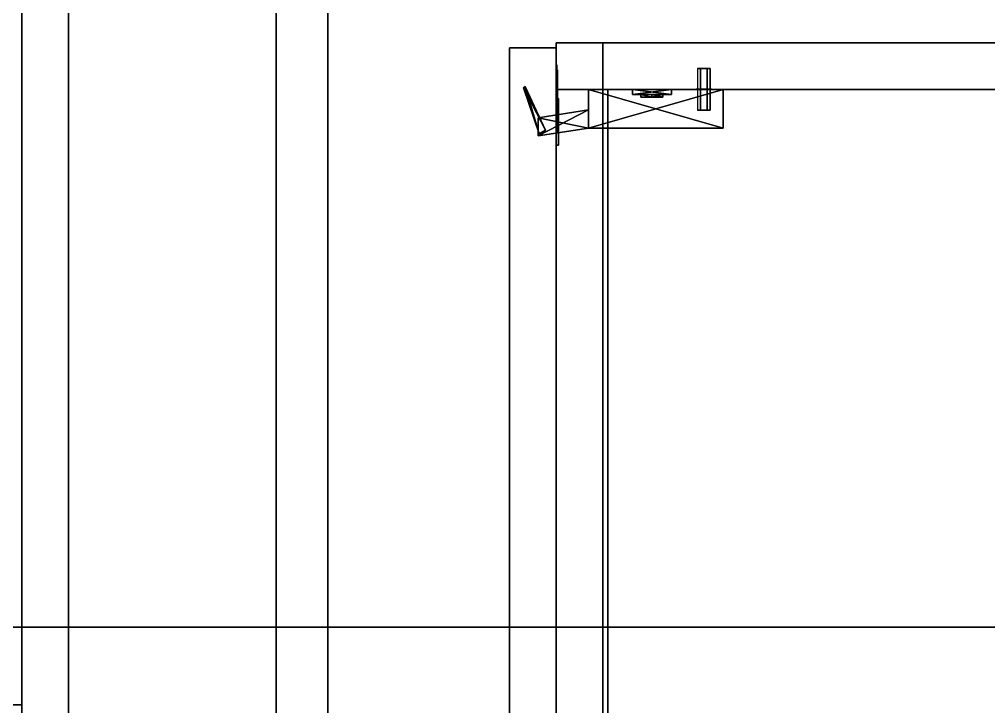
# Model space of a CAD drawing. Extents: x 0 to 4068, y -150 to 4325.
# Drawn here: x 1596 to 1969.8, y 3541.3 to 3806.5 of the extents above; entities that cross this region are included whole.
import ezdxf

# ---------------------------------------------------------------- set-up
doc = ezdxf.new("R2010")
doc.units = 0
for name, color, linetype in [('LAYER0', 7, 'CONTINUOUS'), ('LAYER630', 7, 'CONTINUOUS'), ('LAYER631', 253, 'CONTINUOUS'), ('LAYER643', 7, 'CONTINUOUS'), ('LAYER651', 7, 'CONTINUOUS'), ('LAYER710', 7, 'CONTINUOUS'), ('LAYER711', 253, 'CONTINUOUS'), ('LAYER713', 253, 'CONTINUOUS'), ('LAYER723', 7, 'CONTINUOUS'), ('LAYER724', 254, 'CONTINUOUS'), ('LAYER728', 28, 'CONTINUOUS'), ('LAYER729', 253, 'CONTINUOUS'), ('LAYER730', 28, 'CONTINUOUS'), ('LAYER731', 253, 'CONTINUOUS'), ('LAYER732', 253, 'CONTINUOUS'), ('LAYER738', 253, 'CONTINUOUS'), ('LAYER785', 253, 'CONTINUOUS'), ('LAYER805', 7, 'CONTINUOUS'), ('LAYER821', 19, 'CONTINUOUS'), ('LAYER822', 19, 'CONTINUOUS')]:
    doc.layers.add(name, color=color, linetype=linetype)

msp = doc.modelspace()

# ---------------------------------------------------------------- linework, layer by layer
at = {"layer": 'LAYER0', "invisible_edges": 1}
for points in [[(4068, 4325, -5), (0, -150, -5), (0, 4325, -5), (4068, 4325, -5)], [(0, -150, -5), (4068, 4325, -5), (4068, -150, -5), (0, -150, -5)], [(4068, -150), (0, 4325), (0, -150), (4068, -150)], [(0, 4325), (4068, -150), (4068, 4325), (0, 4325)]]:
    msp.add_3dface(points, dxfattribs=at)
at = {"layer": 'LAYER630', "invisible_edges": 1}
for points in [[(2133, 3030.5, 149), (1615, 4107, 149), (2133, 4107, 149), (2133, 3030.5, 149)], [(1615, 4107, 149), (2133, 3030.5, 149), (1615, 3030.5, 149), (1615, 4107, 149)], [(1615, 3030.5, 167), (1615, 4107, 149), (1615, 3030.5, 149), (1615, 3030.5, 167)], [(1615, 4107, 149), (1615, 3030.5, 167), (1615, 4107, 167), (1615, 4107, 149)], [(1615, 3030.5, 167), (2133, 4107, 167), (1615, 4107, 167), (1615, 3030.5, 167)], [(2133, 4107, 167), (1615, 3030.5, 167), (2133, 3030.5, 167), (2133, 4107, 167)]]:
    msp.add_3dface(points, dxfattribs=at)
at = {"layer": 'LAYER631', "invisible_edges": 1}
for points in [[(1597, 4125, 148), (1615, 3455, 148), (1597, 3455, 148), (1597, 4125, 148)], [(1615, 3455, 148), (1597, 4125, 148), (1615, 4125, 148), (1615, 3455, 148)], [(1615, 4125, 868), (1597, 3455, 868), (1615, 3455, 868), (1615, 4125, 868)], [(1597, 3455, 868), (1615, 4125, 868), (1597, 4125, 868), (1597, 3455, 868)], [(1597, 3455, 868), (1597, 4125, 148), (1597, 3455, 148), (1597, 3455, 868)], [(1597, 4125, 148), (1597, 3455, 868), (1597, 4125, 868), (1597, 4125, 148)], [(1615, 4125, 868), (1615, 3455, 148), (1615, 4125, 148), (1615, 4125, 868)], [(1615, 3455, 148), (1615, 4125, 868), (1615, 3455, 868), (1615, 3455, 148)]]:
    msp.add_3dface(points, dxfattribs=at)
at = {"layer": 'LAYER643', "invisible_edges": 1}
for points in [[(1695, 3030.5, 849.5), (1615, 4107, 849.5), (1695, 4107, 849.5), (1695, 3030.5, 849.5)], [(1615, 4107, 849.5), (1695, 3030.5, 849.5), (1615, 3030.5, 849.5), (1615, 4107, 849.5)], [(1615, 3030.5, 867.5), (1615, 4107, 849.5), (1615, 3030.5, 849.5), (1615, 3030.5, 867.5)], [(1615, 4107, 849.5), (1615, 3030.5, 867.5), (1615, 4107, 867.5), (1615, 4107, 849.5)], [(1615, 3030.5, 867.5), (1695, 4107, 867.5), (1615, 4107, 867.5), (1615, 3030.5, 867.5)], [(1695, 4107, 867.5), (1615, 3030.5, 867.5), (1695, 3030.5, 867.5), (1695, 4107, 867.5)], [(1695, 4107, 867.5), (1695, 3030.5, 849.5), (1695, 4107, 849.5), (1695, 4107, 867.5)], [(1695, 3030.5, 849.5), (1695, 4107, 867.5), (1695, 3030.5, 867.5), (1695, 3030.5, 849.5)]]:
    msp.add_3dface(points, dxfattribs=at)
at = {"layer": 'LAYER651', "invisible_edges": 1}
for points in [[(2108.4, 3030.5, 499), (1715, 4107, 499), (2108.4, 4107, 499), (2108.4, 3030.5, 499)], [(1715, 4107, 499), (2108.4, 3030.5, 499), (1715, 3030.5, 499), (1715, 4107, 499)], [(1715, 3030.5, 517), (1715, 4107, 499), (1715, 3030.5, 499), (1715, 3030.5, 517)], [(1715, 4107, 499), (1715, 3030.5, 517), (1715, 4107, 517), (1715, 4107, 499)], [(1715, 3030.5, 517), (2108.4, 4107, 517), (1715, 4107, 517), (1715, 3030.5, 517)], [(2108.4, 4107, 517), (1715, 3030.5, 517), (2108.4, 3030.5, 517), (2108.4, 4107, 517)]]:
    msp.add_3dface(points, dxfattribs=at)
at = {"layer": 'LAYER710', "invisible_edges": 1}
for points in [[(2153, 3779.5, 2359), (1803, 3065.5, 2359), (2153, 3065.5, 2359), (2153, 3779.5, 2359)], [(1803, 3065.5, 2359), (2153, 3779.5, 2359), (1803, 3779.5, 2359), (1803, 3065.5, 2359)], [(2153, 3779.5, 2359), (1803, 3779.5, 2341), (1803, 3779.5, 2359), (2153, 3779.5, 2359)], [(1803, 3779.5, 2341), (2153, 3779.5, 2359), (2153, 3779.5, 2341), (1803, 3779.5, 2341)], [(1803, 3779.5, 2341), (1803, 3065.5, 2359), (1803, 3779.5, 2359), (1803, 3779.5, 2341)], [(1803, 3065.5, 2359), (1803, 3779.5, 2341), (1803, 3065.5, 2341), (1803, 3065.5, 2359)], [(1803, 3779.5, 2341), (2153, 3065.5, 2341), (1803, 3065.5, 2341), (1803, 3779.5, 2341)], [(2153, 3065.5, 2341), (1803, 3779.5, 2341), (2153, 3779.5, 2341), (2153, 3065.5, 2341)]]:
    msp.add_3dface(points, dxfattribs=at)
at = {"layer": 'LAYER711', "invisible_edges": 1}
for points in [[(2153, 3065.5, 1701), (1803, 3779.5, 1701), (2153, 3779.5, 1701), (2153, 3065.5, 1701)], [(1803, 3779.5, 1701), (2153, 3065.5, 1701), (1803, 3065.5, 1701), (1803, 3779.5, 1701)], [(2153, 3779.5, 1719), (1803, 3779.5, 1701), (1803, 3779.5, 1719), (2153, 3779.5, 1719)], [(1803, 3779.5, 1701), (2153, 3779.5, 1719), (2153, 3779.5, 1701), (1803, 3779.5, 1701)], [(1803, 3065.5, 1719), (1803, 3779.5, 1701), (1803, 3065.5, 1701), (1803, 3065.5, 1719)], [(1803, 3779.5, 1701), (1803, 3065.5, 1719), (1803, 3779.5, 1719), (1803, 3779.5, 1701)], [(1803, 3065.5, 1719), (2153, 3779.5, 1719), (1803, 3779.5, 1719), (1803, 3065.5, 1719)], [(2153, 3779.5, 1719), (1803, 3065.5, 1719), (2153, 3065.5, 1719), (2153, 3779.5, 1719)]]:
    msp.add_3dface(points, dxfattribs=at)
at = {"layer": 'LAYER713', "invisible_edges": 1}
for points in [[(2153, 3797.5, 1700), (1803, 3779.5, 1700), (1803, 3797.5, 1700), (2153, 3797.5, 1700)], [(1803, 3779.5, 1700), (2153, 3797.5, 1700), (2153, 3779.5, 1700), (1803, 3779.5, 1700)], [(1803, 3797.5, 2360), (1803, 3779.5, 1700), (1803, 3779.5, 2360), (1803, 3797.5, 2360)], [(1803, 3779.5, 1700), (1803, 3797.5, 2360), (1803, 3797.5, 1700), (1803, 3779.5, 1700)], [(2153, 3779.5, 2360), (1803, 3797.5, 2360), (1803, 3779.5, 2360), (2153, 3779.5, 2360)], [(1803, 3797.5, 2360), (2153, 3779.5, 2360), (2153, 3797.5, 2360), (1803, 3797.5, 2360)], [(1803, 3797.5, 2360), (2153, 3797.5, 1700), (1803, 3797.5, 1700), (1803, 3797.5, 2360)], [(2153, 3797.5, 1700), (1803, 3797.5, 2360), (2153, 3797.5, 2360), (2153, 3797.5, 1700)], [(2153, 3779.5, 2360), (1803, 3779.5, 1700), (2153, 3779.5, 1700), (2153, 3779.5, 2360)], [(1803, 3779.5, 1700), (2153, 3779.5, 2360), (1803, 3779.5, 2360), (1803, 3779.5, 1700)]]:
    msp.add_3dface(points, dxfattribs=at)
at = {"layer": 'LAYER723', "invisible_edges": 1}
for points in [[(2128.4, 3065.5, 2021), (1823, 3779.5, 2021), (2128.4, 3779.5, 2021), (2128.4, 3065.5, 2021)], [(1823, 3779.5, 2021), (2128.4, 3065.5, 2021), (1823, 3065.5, 2021), (1823, 3779.5, 2021)], [(2128.4, 3779.5, 2039), (1823, 3779.5, 2021), (1823, 3779.5, 2039), (2128.4, 3779.5, 2039)], [(1823, 3779.5, 2021), (2128.4, 3779.5, 2039), (2128.4, 3779.5, 2021), (1823, 3779.5, 2021)], [(1823, 3065.5, 2039), (1823, 3779.5, 2021), (1823, 3065.5, 2021), (1823, 3065.5, 2039)], [(1823, 3779.5, 2021), (1823, 3065.5, 2039), (1823, 3779.5, 2039), (1823, 3779.5, 2021)], [(1823, 3065.5, 2039), (2128.4, 3779.5, 2039), (1823, 3779.5, 2039), (1823, 3065.5, 2039)], [(2128.4, 3779.5, 2039), (1823, 3065.5, 2039), (2128.4, 3065.5, 2039), (2128.4, 3779.5, 2039)]]:
    msp.add_3dface(points, dxfattribs=at)
at = {"layer": 'LAYER724'}
for points in [[(1857.5, 3787.5, 2018.5), (1862.5, 3787.5, 2018.5), (1861.25, 3787.5, 2020.665), (1858.75, 3787.5, 2020.665)], [(1857.5, 3787.5, 2018.5), (1858.75, 3787.5, 2016.335), (1861.25, 3787.5, 2016.335), (1862.5, 3787.5, 2018.5)], [(1863, 3779.55, 2018.5), (1857, 3779.55, 2018.5), (1858.5, 3779.55, 2021.098), (1861.5, 3779.55, 2021.098)], [(1863, 3779.55, 2018.5), (1857, 3779.55, 2018.5), (1858.5, 3779.55, 2015.902), (1861.5, 3779.55, 2015.902)], [(1863, 3779.45, 2018.5), (1857, 3779.45, 2018.5), (1858.5, 3779.45, 2021.098), (1861.5, 3779.45, 2021.098)], [(1863, 3779.45, 2018.5), (1857, 3779.45, 2018.5), (1858.5, 3779.45, 2015.902), (1861.5, 3779.45, 2015.902)], [(1857.5, 3771.5, 2018.5), (1862.5, 3771.5, 2018.5), (1861.25, 3771.5, 2020.665), (1858.75, 3771.5, 2020.665)], [(1857.5, 3771.5, 2018.5), (1858.75, 3771.5, 2016.335), (1861.25, 3771.5, 2016.335), (1862.5, 3771.5, 2018.5)]]:
    msp.add_3dface(points, dxfattribs=at)
at = {"layer": 'LAYER728'}
for points, invisible_edges in [([(1803.25, 3788.01, 1798.025), (1803.25, 3789, 1803), (1803.25, 3787, 1803), (1803.25, 3787, 1797.5)], 10), ([(1803.25, 3789, 1803), (1803.25, 3788.01, 1807.975), (1803.25, 3787, 1808.5), (1803.25, 3787, 1803)], 10), ([(1803.25, 3785.192, 1793.808), (1803.25, 3788.01, 1798.025), (1803.25, 3787, 1797.5), (1803.25, 3783.5, 1797.5)], 10), ([(1803.25, 3788.01, 1807.975), (1803.25, 3785.192, 1812.192), (1803.25, 3783.5, 1808.5), (1803.25, 3787, 1808.5)], 10), ([(1803.5, 3787, 1808.5), (1803.5, 3787, 1797.5), (1803.5, 3780, 1797.5), (1803.5, 3780.209, 1808.317)], 4), ([(1803.25, 3780.975, 1790.99), (1803.25, 3785.192, 1793.808), (1803.25, 3783.5, 1797.5), (1803.25, 3780, 1797.5)], 10), ([(1803.25, 3785.192, 1812.192), (1803.25, 3780.975, 1815.01), (1803.25, 3780, 1808.5), (1803.25, 3783.5, 1808.5)], 10), ([(1803.25, 3776, 1790), (1803.25, 3780.975, 1790.99), (1803.25, 3780, 1797.5), (1803.25, 3776, 1794)], 2), ([(1803.25, 3780.975, 1815.01), (1803.25, 3776, 1816), (1803.25, 3776, 1812), (1803.25, 3780, 1808.5)], 8), ([(1803.5, 3780.209, 1808.317), (1803.5, 3780, 1797.5), (1803.5, 3776, 1794), (1803.5, 3776, 1812)], 5), ([(1803.5, 3776, 1812), (1803.5, 3776, 1794), (1803.5, 3763, 1794), (1803.5, 3763, 1812)], 1), ([(1804, 3758, 1782), (1804, 3763, 1794), (1804, 3776, 1794), (1804, 3776, 1782)], 1), ([(1804, 3758, 1824), (1804, 3763, 1812), (1804, 3776, 1812), (1804, 3776, 1824)], 1), ([(1804, 3758, 1824), (1804, 3758, 1782), (1804, 3763, 1794), (1804, 3763, 1812)], 10)]:
    msp.add_3dface(points, dxfattribs=dict(at, invisible_edges=invisible_edges))
for points in [[(1803, 3776, 1794), (1803, 3776, 1782), (1803, 3776, 1794)], [(1803, 3776, 1812), (1803, 3776, 1824), (1803, 3776, 1812)], [(1804, 3763, 1794), (1803, 3763, 1794), (1803, 3776, 1794), (1804, 3776, 1794)], [(1804, 3776, 1794), (1803, 3776, 1794), (1803, 3776, 1782), (1804, 3776, 1782)], [(1804, 3776, 1782), (1803, 3776, 1782), (1803, 3758, 1782), (1804, 3758, 1782)], [(1804, 3763, 1812), (1803, 3763, 1812), (1803, 3776, 1812), (1804, 3776, 1812)], [(1804, 3776, 1812), (1803, 3776, 1812), (1803, 3776, 1824), (1804, 3776, 1824)], [(1804, 3776, 1824), (1803, 3776, 1824), (1803, 3758, 1824), (1804, 3758, 1824)], [(1803, 3758, 1782), (1803, 3776, 1782), (1803, 3776, 1824), (1803, 3758, 1824)], [(1804, 3758, 1782), (1804, 3776, 1782), (1804, 3776, 1782), (1804, 3758, 1782)], [(1804, 3758, 1824), (1804, 3776, 1824), (1804, 3776, 1824), (1804, 3758, 1824)], [(1803, 3763, 1794), (1803, 3763, 1812), (1803, 3763, 1794)], [(1804, 3763, 1794), (1803, 3763, 1794), (1803, 3763, 1812), (1804, 3763, 1812)], [(1804, 3758, 1824), (1803, 3758, 1824), (1804, 3758, 1824)], [(1803, 3758, 1782), (1803, 3758, 1824), (1804, 3758, 1824), (1804, 3758, 1782)]]:
    msp.add_3dface(points, dxfattribs=at)
at = {"layer": 'LAYER729'}
for points in [[(1798.925, 3763.808, 1797.348), (1790.5, 3780.091, 1797.348), (1791.077, 3780.582, 1797.348), (1798.925, 3763.808, 1797.348)], [(1790.5, 3780.091, 1808.652), (1796.544, 3762.318, 1808.652), (1791.077, 3780.582, 1808.652), (1790.5, 3780.091, 1808.652)], [(1796.544, 3762.318, 1797.348), (1790.5, 3780.091, 1797.348), (1798.925, 3763.808, 1797.348), (1796.544, 3762.318, 1797.348)], [(1796.544, 3762.318, 1797.348), (1790.5, 3780.091, 1808.652), (1790.5, 3780.091, 1797.348), (1796.544, 3762.318, 1797.348)], [(1796.544, 3762.318, 1808.652), (1790.5, 3780.091, 1808.652), (1796.544, 3762.318, 1797.348), (1796.544, 3762.318, 1808.652)], [(1791.077, 3780.582, 1808.652), (1796.544, 3762.318, 1808.652), (1798.925, 3763.808, 1808.652), (1791.077, 3780.582, 1808.652)], [(1867.5, 3779.5, 1796.217), (1815.5, 3764.579, 1796.217), (1815.5, 3779.5, 1796.217), (1867.5, 3779.5, 1796.217)], [(1867.5, 3764.579, 1796.217), (1815.5, 3764.579, 1796.217), (1867.5, 3779.5, 1796.217), (1867.5, 3764.579, 1796.217)], [(1815.5, 3779.5, 1809.783), (1867.5, 3764.579, 1809.783), (1867.5, 3779.5, 1809.783), (1815.5, 3779.5, 1809.783)], [(1815.5, 3764.579, 1809.783), (1867.5, 3764.579, 1809.783), (1815.5, 3779.5, 1809.783), (1815.5, 3764.579, 1809.783)], [(1847.5, 3779.5, 1829), (1832.5, 3779.5, 1829), (1832.5, 3777.51, 1829), (1847.5, 3779.5, 1829)], [(1847.5, 3777.51, 1829), (1847.5, 3779.5, 1829), (1832.5, 3777.51, 1829), (1847.5, 3777.51, 1829)], [(1832.5, 3779.5, 1777), (1847.5, 3779.5, 1777), (1847.5, 3777.51, 1777), (1832.5, 3779.5, 1777)], [(1832.5, 3777.51, 1777), (1832.5, 3779.5, 1777), (1847.5, 3777.51, 1777), (1832.5, 3777.51, 1777)], [(1832.5, 3777.51, 1829), (1832.5, 3779.5, 1829), (1832.5, 3779.5, 1777), (1832.5, 3777.51, 1829)], [(1832.5, 3777.51, 1777), (1832.5, 3777.51, 1829), (1832.5, 3779.5, 1777), (1832.5, 3777.51, 1777)], [(1847.5, 3777.51, 1829), (1832.5, 3777.51, 1829), (1832.5, 3777.51, 1777), (1847.5, 3777.51, 1829)], [(1847.5, 3777.51, 1777), (1847.5, 3777.51, 1829), (1832.5, 3777.51, 1777), (1847.5, 3777.51, 1777)], [(1835.757, 3777.51, 1821.087), (1840, 3776.516, 1816.291), (1835.757, 3776.516, 1821.087), (1835.757, 3777.51, 1821.087)], [(1840, 3777.51, 1816.291), (1840, 3776.516, 1816.291), (1835.757, 3777.51, 1821.087), (1840, 3777.51, 1816.291)], [(1835.757, 3777.51, 1821.087), (1840, 3777.51, 1816.291), (1840, 3777.51, 1825.883), (1835.757, 3777.51, 1821.087)], [(1835.757, 3777.51, 1821.087), (1840, 3776.516, 1825.883), (1840, 3777.51, 1825.883), (1835.757, 3777.51, 1821.087)], [(1835.757, 3776.516, 1821.087), (1840, 3776.516, 1825.883), (1835.757, 3777.51, 1821.087), (1835.757, 3776.516, 1821.087)], [(1835.757, 3777.51, 1784.913), (1840, 3776.516, 1780.117), (1835.757, 3776.516, 1784.913), (1835.757, 3777.51, 1784.913)], [(1840, 3777.51, 1780.117), (1840, 3776.516, 1780.117), (1835.757, 3777.51, 1784.913), (1840, 3777.51, 1780.117)], [(1835.757, 3777.51, 1784.913), (1840, 3777.51, 1780.117), (1840, 3777.51, 1789.709), (1835.757, 3777.51, 1784.913)], [(1835.757, 3777.51, 1784.913), (1840, 3776.516, 1789.709), (1840, 3777.51, 1789.709), (1835.757, 3777.51, 1784.913)], [(1835.757, 3776.516, 1784.913), (1840, 3776.516, 1789.709), (1835.757, 3777.51, 1784.913), (1835.757, 3776.516, 1784.913)], [(1835.757, 3776.516, 1821.087), (1844.243, 3776.516, 1821.087), (1840, 3776.516, 1825.883), (1835.757, 3776.516, 1821.087)], [(1840, 3776.516, 1816.291), (1844.243, 3776.516, 1821.087), (1835.757, 3776.516, 1821.087), (1840, 3776.516, 1816.291)], [(1835.757, 3776.516, 1784.913), (1844.243, 3776.516, 1784.913), (1840, 3776.516, 1789.709), (1835.757, 3776.516, 1784.913)], [(1840, 3776.516, 1780.117), (1844.243, 3776.516, 1784.913), (1835.757, 3776.516, 1784.913), (1840, 3776.516, 1780.117)], [(1840, 3777.51, 1816.291), (1844.243, 3776.516, 1821.087), (1840, 3776.516, 1816.291), (1840, 3777.51, 1816.291)], [(1844.243, 3777.51, 1821.087), (1844.243, 3776.516, 1821.087), (1840, 3777.51, 1816.291), (1844.243, 3777.51, 1821.087)], [(1844.243, 3777.51, 1821.087), (1840, 3776.516, 1825.883), (1844.243, 3776.516, 1821.087), (1844.243, 3777.51, 1821.087)], [(1840, 3777.51, 1825.883), (1840, 3776.516, 1825.883), (1844.243, 3777.51, 1821.087), (1840, 3777.51, 1825.883)], [(1840, 3777.51, 1816.291), (1844.243, 3777.51, 1821.087), (1840, 3777.51, 1825.883), (1840, 3777.51, 1816.291)], [(1840, 3777.51, 1780.117), (1844.243, 3776.516, 1784.913), (1840, 3776.516, 1780.117), (1840, 3777.51, 1780.117)], [(1844.243, 3777.51, 1784.913), (1844.243, 3776.516, 1784.913), (1840, 3777.51, 1780.117), (1844.243, 3777.51, 1784.913)], [(1844.243, 3777.51, 1784.913), (1840, 3776.516, 1789.709), (1844.243, 3776.516, 1784.913), (1844.243, 3777.51, 1784.913)], [(1840, 3777.51, 1789.709), (1840, 3776.516, 1789.709), (1844.243, 3777.51, 1784.913), (1840, 3777.51, 1789.709)], [(1840, 3777.51, 1780.117), (1844.243, 3777.51, 1784.913), (1840, 3777.51, 1789.709), (1840, 3777.51, 1780.117)], [(1847.5, 3779.5, 1777), (1847.5, 3779.5, 1829), (1847.5, 3777.51, 1829), (1847.5, 3779.5, 1777)], [(1847.5, 3777.51, 1777), (1847.5, 3779.5, 1777), (1847.5, 3777.51, 1829), (1847.5, 3777.51, 1777)], [(1867.5, 3779.5, 1809.783), (1867.5, 3764.579, 1796.217), (1867.5, 3779.5, 1796.217), (1867.5, 3779.5, 1809.783)], [(1867.5, 3764.579, 1809.783), (1867.5, 3764.579, 1796.217), (1867.5, 3779.5, 1809.783), (1867.5, 3764.579, 1809.783)], [(1815.5, 3771.542, 1796.217), (1796.135, 3761.594, 1796.217), (1796.135, 3768.558, 1796.217), (1815.5, 3771.542, 1796.217)], [(1815.5, 3764.579, 1796.217), (1796.135, 3761.594, 1796.217), (1815.5, 3771.542, 1796.217), (1815.5, 3764.579, 1796.217)], [(1796.135, 3768.558, 1809.783), (1815.5, 3764.579, 1809.783), (1815.5, 3771.542, 1809.783), (1796.135, 3768.558, 1809.783)], [(1796.135, 3761.594, 1809.783), (1815.5, 3764.579, 1809.783), (1796.135, 3768.558, 1809.783), (1796.135, 3761.594, 1809.783)], [(1815.5, 3764.579, 1796.217), (1796.135, 3761.594, 1809.783), (1796.135, 3761.594, 1796.217), (1815.5, 3764.579, 1796.217)], [(1815.5, 3764.579, 1809.783), (1796.135, 3761.594, 1809.783), (1815.5, 3764.579, 1796.217), (1815.5, 3764.579, 1809.783)], [(1867.5, 3764.579, 1796.217), (1815.5, 3764.579, 1809.783), (1815.5, 3764.579, 1796.217), (1867.5, 3764.579, 1796.217)], [(1867.5, 3764.579, 1809.783), (1815.5, 3764.579, 1809.783), (1867.5, 3764.579, 1796.217), (1867.5, 3764.579, 1809.783)]]:
    msp.add_3dface(points, dxfattribs=at)
at = {"layer": 'LAYER730'}
for points, invisible_edges in [([(1803.25, 3788.01, 2252.025), (1803.25, 3789, 2257), (1803.25, 3787, 2257), (1803.25, 3787, 2251.5)], 10), ([(1803.25, 3789, 2257), (1803.25, 3788.01, 2261.975), (1803.25, 3787, 2262.5), (1803.25, 3787, 2257)], 10), ([(1803.25, 3785.192, 2247.808), (1803.25, 3788.01, 2252.025), (1803.25, 3787, 2251.5), (1803.25, 3783.5, 2251.5)], 10), ([(1803.25, 3788.01, 2261.975), (1803.25, 3785.192, 2266.192), (1803.25, 3783.5, 2262.5), (1803.25, 3787, 2262.5)], 10), ([(1803.5, 3787, 2262.5), (1803.5, 3787, 2251.5), (1803.5, 3780, 2251.5), (1803.5, 3780.209, 2262.317)], 4), ([(1803.25, 3780.975, 2244.99), (1803.25, 3785.192, 2247.808), (1803.25, 3783.5, 2251.5), (1803.25, 3780, 2251.5)], 10), ([(1803.25, 3785.192, 2266.192), (1803.25, 3780.975, 2269.01), (1803.25, 3780, 2262.5), (1803.25, 3783.5, 2262.5)], 10), ([(1803.25, 3776, 2244), (1803.25, 3780.975, 2244.99), (1803.25, 3780, 2251.5), (1803.25, 3776, 2248)], 2), ([(1803.25, 3780.975, 2269.01), (1803.25, 3776, 2270), (1803.25, 3776, 2266), (1803.25, 3780, 2262.5)], 8), ([(1803.5, 3780.209, 2262.317), (1803.5, 3780, 2251.5), (1803.5, 3776, 2248), (1803.5, 3776, 2266)], 5), ([(1803.5, 3776, 2266), (1803.5, 3776, 2248), (1803.5, 3763, 2248), (1803.5, 3763, 2266)], 1), ([(1804, 3758, 2236), (1804, 3763, 2248), (1804, 3776, 2248), (1804, 3776, 2236)], 1), ([(1804, 3758, 2278), (1804, 3763, 2266), (1804, 3776, 2266), (1804, 3776, 2278)], 1), ([(1804, 3758, 2278), (1804, 3758, 2236), (1804, 3763, 2248), (1804, 3763, 2266)], 10)]:
    msp.add_3dface(points, dxfattribs=dict(at, invisible_edges=invisible_edges))
for points in [[(1803, 3776, 2248), (1803, 3776, 2236), (1803, 3776, 2248)], [(1803, 3776, 2266), (1803, 3776, 2278), (1803, 3776, 2266)], [(1804, 3763, 2248), (1803, 3763, 2248), (1803, 3776, 2248), (1804, 3776, 2248)], [(1804, 3776, 2248), (1803, 3776, 2248), (1803, 3776, 2236), (1804, 3776, 2236)], [(1804, 3776, 2236), (1803, 3776, 2236), (1803, 3758, 2236), (1804, 3758, 2236)], [(1804, 3763, 2266), (1803, 3763, 2266), (1803, 3776, 2266), (1804, 3776, 2266)], [(1804, 3776, 2266), (1803, 3776, 2266), (1803, 3776, 2278), (1804, 3776, 2278)], [(1804, 3776, 2278), (1803, 3776, 2278), (1803, 3758, 2278), (1804, 3758, 2278)], [(1803, 3758, 2236), (1803, 3776, 2236), (1803, 3776, 2278), (1803, 3758, 2278)], [(1804, 3758, 2236), (1804, 3776, 2236), (1804, 3776, 2236), (1804, 3758, 2236)], [(1804, 3758, 2278), (1804, 3776, 2278), (1804, 3776, 2278), (1804, 3758, 2278)], [(1803, 3763, 2248), (1803, 3763, 2266), (1803, 3763, 2248)], [(1804, 3763, 2248), (1803, 3763, 2248), (1803, 3763, 2266), (1804, 3763, 2266)], [(1804, 3758, 2278), (1803, 3758, 2278), (1804, 3758, 2278)], [(1803, 3758, 2236), (1803, 3758, 2278), (1804, 3758, 2278), (1804, 3758, 2236)]]:
    msp.add_3dface(points, dxfattribs=at)
at = {"layer": 'LAYER731'}
for points in [[(1798.925, 3763.808, 2251.348), (1790.5, 3780.091, 2251.348), (1791.077, 3780.582, 2251.348), (1798.925, 3763.808, 2251.348)], [(1790.5, 3780.091, 2262.652), (1796.544, 3762.318, 2262.652), (1791.077, 3780.582, 2262.652), (1790.5, 3780.091, 2262.652)], [(1796.544, 3762.318, 2251.348), (1790.5, 3780.091, 2251.348), (1798.925, 3763.808, 2251.348), (1796.544, 3762.318, 2251.348)], [(1796.544, 3762.318, 2251.348), (1790.5, 3780.091, 2262.652), (1790.5, 3780.091, 2251.348), (1796.544, 3762.318, 2251.348)], [(1796.544, 3762.318, 2262.652), (1790.5, 3780.091, 2262.652), (1796.544, 3762.318, 2251.348), (1796.544, 3762.318, 2262.652)], [(1791.077, 3780.582, 2262.652), (1796.544, 3762.318, 2262.652), (1798.925, 3763.808, 2262.652), (1791.077, 3780.582, 2262.652)], [(1867.5, 3779.5, 2250.217), (1815.5, 3764.579, 2250.217), (1815.5, 3779.5, 2250.217), (1867.5, 3779.5, 2250.217)], [(1867.5, 3764.579, 2250.217), (1815.5, 3764.579, 2250.217), (1867.5, 3779.5, 2250.217), (1867.5, 3764.579, 2250.217)], [(1815.5, 3779.5, 2263.783), (1867.5, 3764.579, 2263.783), (1867.5, 3779.5, 2263.783), (1815.5, 3779.5, 2263.783)], [(1815.5, 3764.579, 2263.783), (1867.5, 3764.579, 2263.783), (1815.5, 3779.5, 2263.783), (1815.5, 3764.579, 2263.783)], [(1847.5, 3779.5, 2283), (1832.5, 3779.5, 2283), (1832.5, 3777.51, 2283), (1847.5, 3779.5, 2283)], [(1847.5, 3777.51, 2283), (1847.5, 3779.5, 2283), (1832.5, 3777.51, 2283), (1847.5, 3777.51, 2283)], [(1832.5, 3779.5, 2231), (1847.5, 3779.5, 2231), (1847.5, 3777.51, 2231), (1832.5, 3779.5, 2231)], [(1832.5, 3777.51, 2231), (1832.5, 3779.5, 2231), (1847.5, 3777.51, 2231), (1832.5, 3777.51, 2231)], [(1832.5, 3777.51, 2283), (1832.5, 3779.5, 2283), (1832.5, 3779.5, 2231), (1832.5, 3777.51, 2283)], [(1832.5, 3777.51, 2231), (1832.5, 3777.51, 2283), (1832.5, 3779.5, 2231), (1832.5, 3777.51, 2231)], [(1847.5, 3777.51, 2283), (1832.5, 3777.51, 2283), (1832.5, 3777.51, 2231), (1847.5, 3777.51, 2283)], [(1847.5, 3777.51, 2231), (1847.5, 3777.51, 2283), (1832.5, 3777.51, 2231), (1847.5, 3777.51, 2231)], [(1835.757, 3777.51, 2275.087), (1840, 3776.516, 2270.291), (1835.757, 3776.516, 2275.087), (1835.757, 3777.51, 2275.087)], [(1840, 3777.51, 2270.291), (1840, 3776.516, 2270.291), (1835.757, 3777.51, 2275.087), (1840, 3777.51, 2270.291)], [(1835.757, 3777.51, 2275.087), (1840, 3777.51, 2270.291), (1840, 3777.51, 2279.883), (1835.757, 3777.51, 2275.087)], [(1835.757, 3777.51, 2275.087), (1840, 3776.516, 2279.883), (1840, 3777.51, 2279.883), (1835.757, 3777.51, 2275.087)], [(1835.757, 3776.516, 2275.087), (1840, 3776.516, 2279.883), (1835.757, 3777.51, 2275.087), (1835.757, 3776.516, 2275.087)], [(1835.757, 3777.51, 2238.913), (1840, 3776.516, 2234.117), (1835.757, 3776.516, 2238.913), (1835.757, 3777.51, 2238.913)], [(1840, 3777.51, 2234.117), (1840, 3776.516, 2234.117), (1835.757, 3777.51, 2238.913), (1840, 3777.51, 2234.117)], [(1835.757, 3777.51, 2238.913), (1840, 3777.51, 2234.117), (1840, 3777.51, 2243.709), (1835.757, 3777.51, 2238.913)], [(1835.757, 3777.51, 2238.913), (1840, 3776.516, 2243.709), (1840, 3777.51, 2243.709), (1835.757, 3777.51, 2238.913)], [(1835.757, 3776.516, 2238.913), (1840, 3776.516, 2243.709), (1835.757, 3777.51, 2238.913), (1835.757, 3776.516, 2238.913)], [(1835.757, 3776.516, 2275.087), (1844.243, 3776.516, 2275.087), (1840, 3776.516, 2279.883), (1835.757, 3776.516, 2275.087)], [(1840, 3776.516, 2270.291), (1844.243, 3776.516, 2275.087), (1835.757, 3776.516, 2275.087), (1840, 3776.516, 2270.291)], [(1835.757, 3776.516, 2238.913), (1844.243, 3776.516, 2238.913), (1840, 3776.516, 2243.709), (1835.757, 3776.516, 2238.913)], [(1840, 3776.516, 2234.117), (1844.243, 3776.516, 2238.913), (1835.757, 3776.516, 2238.913), (1840, 3776.516, 2234.117)], [(1840, 3777.51, 2270.291), (1844.243, 3776.516, 2275.087), (1840, 3776.516, 2270.291), (1840, 3777.51, 2270.291)], [(1844.243, 3777.51, 2275.087), (1844.243, 3776.516, 2275.087), (1840, 3777.51, 2270.291), (1844.243, 3777.51, 2275.087)], [(1844.243, 3777.51, 2275.087), (1840, 3776.516, 2279.883), (1844.243, 3776.516, 2275.087), (1844.243, 3777.51, 2275.087)], [(1840, 3777.51, 2279.883), (1840, 3776.516, 2279.883), (1844.243, 3777.51, 2275.087), (1840, 3777.51, 2279.883)], [(1840, 3777.51, 2270.291), (1844.243, 3777.51, 2275.087), (1840, 3777.51, 2279.883), (1840, 3777.51, 2270.291)], [(1840, 3777.51, 2234.117), (1844.243, 3776.516, 2238.913), (1840, 3776.516, 2234.117), (1840, 3777.51, 2234.117)], [(1844.243, 3777.51, 2238.913), (1844.243, 3776.516, 2238.913), (1840, 3777.51, 2234.117), (1844.243, 3777.51, 2238.913)], [(1844.243, 3777.51, 2238.913), (1840, 3776.516, 2243.709), (1844.243, 3776.516, 2238.913), (1844.243, 3777.51, 2238.913)], [(1840, 3777.51, 2243.709), (1840, 3776.516, 2243.709), (1844.243, 3777.51, 2238.913), (1840, 3777.51, 2243.709)], [(1840, 3777.51, 2234.117), (1844.243, 3777.51, 2238.913), (1840, 3777.51, 2243.709), (1840, 3777.51, 2234.117)], [(1847.5, 3779.5, 2231), (1847.5, 3779.5, 2283), (1847.5, 3777.51, 2283), (1847.5, 3779.5, 2231)], [(1847.5, 3777.51, 2231), (1847.5, 3779.5, 2231), (1847.5, 3777.51, 2283), (1847.5, 3777.51, 2231)], [(1867.5, 3779.5, 2263.783), (1867.5, 3764.579, 2250.217), (1867.5, 3779.5, 2250.217), (1867.5, 3779.5, 2263.783)], [(1867.5, 3764.579, 2263.783), (1867.5, 3764.579, 2250.217), (1867.5, 3779.5, 2263.783), (1867.5, 3764.579, 2263.783)], [(1815.5, 3771.542, 2250.217), (1796.135, 3761.594, 2250.217), (1796.135, 3768.558, 2250.217), (1815.5, 3771.542, 2250.217)], [(1815.5, 3764.579, 2250.217), (1796.135, 3761.594, 2250.217), (1815.5, 3771.542, 2250.217), (1815.5, 3764.579, 2250.217)], [(1796.135, 3768.558, 2263.783), (1815.5, 3764.579, 2263.783), (1815.5, 3771.542, 2263.783), (1796.135, 3768.558, 2263.783)], [(1796.135, 3761.594, 2263.783), (1815.5, 3764.579, 2263.783), (1796.135, 3768.558, 2263.783), (1796.135, 3761.594, 2263.783)], [(1815.5, 3764.579, 2250.217), (1796.135, 3761.594, 2263.783), (1796.135, 3761.594, 2250.217), (1815.5, 3764.579, 2250.217)], [(1815.5, 3764.579, 2263.783), (1796.135, 3761.594, 2263.783), (1815.5, 3764.579, 2250.217), (1815.5, 3764.579, 2263.783)], [(1867.5, 3764.579, 2250.217), (1815.5, 3764.579, 2263.783), (1815.5, 3764.579, 2250.217), (1867.5, 3764.579, 2250.217)], [(1867.5, 3764.579, 2263.783), (1815.5, 3764.579, 2263.783), (1867.5, 3764.579, 2250.217), (1867.5, 3764.579, 2263.783)]]:
    msp.add_3dface(points, dxfattribs=at)
at = {"layer": 'LAYER732', "invisible_edges": 1}
for points in [[(1803, 3424, 1703), (1785, 3795.5, 1703), (1803, 3795.5, 1703), (1803, 3424, 1703)], [(1785, 3795.5, 1703), (1803, 3424, 1703), (1785, 3424, 1703), (1785, 3795.5, 1703)], [(1785, 3795.5, 1703), (1803, 3795.5, 2357), (1803, 3795.5, 1703), (1785, 3795.5, 1703)], [(1803, 3795.5, 2357), (1785, 3795.5, 1703), (1785, 3795.5, 2357), (1803, 3795.5, 2357)], [(1785, 3424, 2357), (1803, 3795.5, 2357), (1785, 3795.5, 2357), (1785, 3424, 2357)], [(1803, 3795.5, 2357), (1785, 3424, 2357), (1803, 3424, 2357), (1803, 3795.5, 2357)], [(1785, 3795.5, 1703), (1785, 3424, 2357), (1785, 3795.5, 2357), (1785, 3795.5, 1703)], [(1785, 3424, 2357), (1785, 3795.5, 1703), (1785, 3424, 1703), (1785, 3424, 2357)], [(1803, 3424, 1703), (1803, 3795.5, 2357), (1803, 3424, 2357), (1803, 3424, 1703)], [(1803, 3795.5, 2357), (1803, 3424, 1703), (1803, 3795.5, 1703), (1803, 3795.5, 2357)]]:
    msp.add_3dface(points, dxfattribs=at)
at = {"layer": 'LAYER738', "invisible_edges": 1}
for points in [[(2153, 3797.5, 2420), (1821, 3797.5, 2360), (1821, 3797.5, 2420), (2153, 3797.5, 2420)], [(1821, 3797.5, 2360), (2153, 3797.5, 2420), (2153, 3797.5, 2360), (1821, 3797.5, 2360)], [(1821, 3779.5, 2420), (1821, 3797.5, 2360), (1821, 3779.5, 2360), (1821, 3779.5, 2420)], [(1821, 3797.5, 2360), (1821, 3779.5, 2420), (1821, 3797.5, 2420), (1821, 3797.5, 2360)], [(2153, 3779.5, 2360), (1821, 3797.5, 2360), (2153, 3797.5, 2360), (2153, 3779.5, 2360)], [(1821, 3797.5, 2360), (2153, 3779.5, 2360), (1821, 3779.5, 2360), (1821, 3797.5, 2360)], [(1821, 3779.5, 2420), (2153, 3797.5, 2420), (1821, 3797.5, 2420), (1821, 3779.5, 2420)], [(2153, 3797.5, 2420), (1821, 3779.5, 2420), (2153, 3779.5, 2420), (2153, 3797.5, 2420)], [(2153, 3779.5, 2360), (1821, 3779.5, 2420), (1821, 3779.5, 2360), (2153, 3779.5, 2360)], [(1821, 3779.5, 2420), (2153, 3779.5, 2360), (2153, 3779.5, 2420), (1821, 3779.5, 2420)]]:
    msp.add_3dface(points, dxfattribs=at)
at = {"layer": 'LAYER785', "invisible_edges": 1}
for points in [[(1803, 3797.5, 2420), (1821, 3797.5, 2360), (1803, 3797.5, 2360), (1803, 3797.5, 2420)], [(1821, 3797.5, 2360), (1803, 3797.5, 2420), (1821, 3797.5, 2420), (1821, 3797.5, 2360)], [(1803, 1442.5, 2360), (1821, 3797.5, 2360), (1821, 1442.5, 2360), (1803, 1442.5, 2360)], [(1821, 3797.5, 2360), (1803, 1442.5, 2360), (1803, 3797.5, 2360), (1821, 3797.5, 2360)], [(1803, 3797.5, 2420), (1821, 1442.5, 2420), (1821, 3797.5, 2420), (1803, 3797.5, 2420)], [(1821, 1442.5, 2420), (1803, 3797.5, 2420), (1803, 1442.5, 2420), (1821, 1442.5, 2420)], [(1803, 1442.5, 2360), (1803, 3797.5, 2420), (1803, 3797.5, 2360), (1803, 1442.5, 2360)], [(1803, 3797.5, 2420), (1803, 1442.5, 2360), (1803, 1442.5, 2420), (1803, 3797.5, 2420)], [(1821, 1442.5, 2420), (1821, 3797.5, 2360), (1821, 3797.5, 2420), (1821, 1442.5, 2420)], [(1821, 3797.5, 2360), (1821, 1442.5, 2420), (1821, 1442.5, 2360), (1821, 3797.5, 2360)]]:
    msp.add_3dface(points, dxfattribs=at)
at = {"layer": 'LAYER805', "invisible_edges": 1}
for points in [[(1579, 4155, 148), (1597, 3542, 148), (1579, 3542, 148), (1579, 4155, 148)], [(1597, 3542, 148), (1579, 4155, 148), (1597, 4155, 148), (1597, 3542, 148)], [(1597, 4155, 868), (1579, 3542, 868), (1597, 3542, 868), (1597, 4155, 868)], [(1579, 3542, 868), (1597, 4155, 868), (1579, 4155, 868), (1579, 3542, 868)], [(1597, 3542, 148), (1597, 4155, 868), (1597, 3542, 868), (1597, 3542, 148)], [(1597, 4155, 868), (1597, 3542, 148), (1597, 4155, 148), (1597, 4155, 868)], [(1597, 3542, 148), (1579, 3542, 868), (1579, 3542, 148), (1597, 3542, 148)], [(1579, 3542, 868), (1597, 3542, 148), (1597, 3542, 868), (1579, 3542, 868)]]:
    msp.add_3dface(points, dxfattribs=at)
at = {"layer": 'LAYER821'}
for points, invisible_edges in [([(1581.76, 3743.63, 868), (2153, 4175, 868), (1627.02, 2996, 868), (1581.76, 3743.63, 868)], 7), ([(1581.76, 3888.02, 868), (2153, 4175, 868), (1581.76, 3743.63, 868), (1581.76, 3888.02, 868)], 3), ([(1627.02, 2996, 868), (2153, 4175, 868), (2068, 2996, 868), (1627.02, 2996, 868)], 3), ([(1627.02, 2249, 868), (1580.58, 3727.53, 868), (1581.76, 3743.63, 868), (1627.02, 2249, 868)], 5), ([(1627.02, 2249, 868), (1581.76, 3743.63, 868), (1627.02, 2996, 868), (1627.02, 2249, 868)], 3), ([(1627.02, 2249, 868), (1577.27, 3711.95, 868), (1580.58, 3727.53, 868), (1627.02, 2249, 868)], 5), ([(1627.02, 2249, 868), (1571.59, 3697.17, 868), (1577.27, 3711.95, 868), (1627.02, 2249, 868)], 5), ([(1567, 1439, 868), (1571.59, 3697.17, 868), (1627.02, 2249, 868), (1567, 1439, 868)], 7), ([(403, 3572, 922), (1567, 3533, 922), (2133, 3572, 922), (403, 3572, 922)], 3), ([(2133, 3572, 922), (1567, 3533, 922), (1627.02, 2996, 922), (2133, 3572, 922)], 7), ([(2133, 3572, 922), (1627.02, 2996, 922), (2068, 2996, 922), (2133, 3572, 922)], 5)]:
    msp.add_3dface(points, dxfattribs=dict(at, invisible_edges=invisible_edges))
at = {"layer": 'LAYER822', "invisible_edges": 1}
for points in [[(2133, 4155, 922), (403, 3572, 922), (403, 4155, 922), (2133, 4155, 922)], [(403, 3572, 922), (2133, 4155, 922), (2133, 3572, 922), (403, 3572, 922)], [(2133, 3572, 942), (403, 4155, 942), (403, 3572, 942), (2133, 3572, 942)], [(403, 4155, 942), (2133, 3572, 942), (2133, 4155, 942), (403, 4155, 942)], [(2133, 3572, 942), (403, 3572, 922), (2133, 3572, 922), (2133, 3572, 942)], [(403, 3572, 922), (2133, 3572, 942), (403, 3572, 942), (403, 3572, 922)]]:
    msp.add_3dface(points, dxfattribs=at)

# ---------------------------------------------------------------- meshes
at = {"layer": 'LAYER724'}
mesh = msp.add_polymesh((2, 6), dxfattribs=dict(at, n_close=True))
for k, corner in enumerate([(1857.5, 3771.5, 2018.5), (1858.75, 3771.5, 2020.665), (1861.25, 3771.5, 2020.665), (1862.5, 3771.5, 2018.5), (1861.25, 3771.5, 2016.335), (1858.75, 3771.5, 2016.335), (1857.5, 3787.5, 2018.5), (1858.75, 3787.5, 2020.665), (1861.25, 3787.5, 2020.665), (1862.5, 3787.5, 2018.5), (1861.25, 3787.5, 2016.335), (1858.75, 3787.5, 2016.335)]):
    mesh.set_mesh_vertex(divmod(k, 6), corner)
mesh = msp.add_polymesh((2, 6), dxfattribs=dict(at, n_close=True))
for k, corner in enumerate([(1857, 3779.45, 2018.5), (1858.5, 3779.45, 2021.098), (1861.5, 3779.45, 2021.098), (1863, 3779.45, 2018.5), (1861.5, 3779.45, 2015.902), (1858.5, 3779.45, 2015.902), (1857, 3779.55, 2018.5), (1858.5, 3779.55, 2021.098), (1861.5, 3779.55, 2021.098), (1863, 3779.55, 2018.5), (1861.5, 3779.55, 2015.902), (1858.5, 3779.55, 2015.902)]):
    mesh.set_mesh_vertex(divmod(k, 6), corner)
at = {"layer": 'LAYER728'}
mesh = msp.add_polymesh((2, 9), dxfattribs=at)
for k, corner in enumerate([(1803.25, 3776, 1790), (1803.25, 3780.975, 1790.99), (1803.25, 3785.192, 1793.808), (1803.25, 3788.01, 1798.025), (1803.25, 3789, 1803), (1803.25, 3788.01, 1807.975), (1803.25, 3785.192, 1812.192), (1803.25, 3780.975, 1815.01), (1803.25, 3776, 1816), (1803, 3776, 1790), (1803, 3780.975, 1790.99), (1803, 3785.192, 1793.808), (1803, 3788.01, 1798.025), (1803, 3789, 1803), (1803, 3788.01, 1807.975), (1803, 3785.192, 1812.192), (1803, 3780.975, 1815.01), (1803, 3776, 1816)]):
    mesh.set_mesh_vertex(divmod(k, 9), corner)
at = {"layer": 'LAYER730'}
mesh = msp.add_polymesh((2, 9), dxfattribs=at)
for k, corner in enumerate([(1803.25, 3776, 2244), (1803.25, 3780.975, 2244.99), (1803.25, 3785.192, 2247.808), (1803.25, 3788.01, 2252.025), (1803.25, 3789, 2257), (1803.25, 3788.01, 2261.975), (1803.25, 3785.192, 2266.192), (1803.25, 3780.975, 2269.01), (1803.25, 3776, 2270), (1803, 3776, 2244), (1803, 3780.975, 2244.99), (1803, 3785.192, 2247.808), (1803, 3788.01, 2252.025), (1803, 3789, 2257), (1803, 3788.01, 2261.975), (1803, 3785.192, 2266.192), (1803, 3780.975, 2269.01), (1803, 3776, 2270)]):
    mesh.set_mesh_vertex(divmod(k, 9), corner)

doc.saveas('drawing.dxf')
